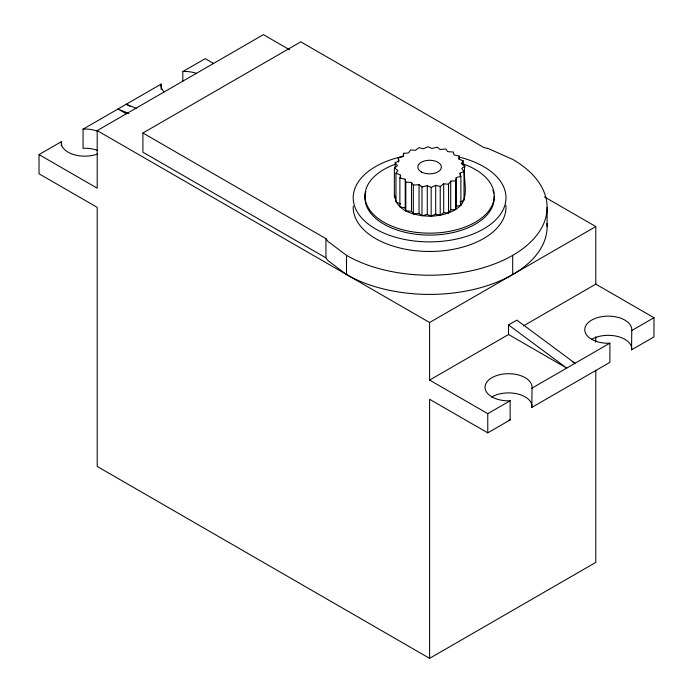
<?xml version="1.0" encoding="UTF-8"?>
<svg xmlns="http://www.w3.org/2000/svg" width="693" height="693" viewBox="0 0 693 693"><rect width="100%" height="100%" fill="white"/><g stroke="black" fill="none" stroke-linecap="round" stroke-linejoin="round"><path stroke-width="1.04" d="M394.698 194.638C395.01 211.763 417.342 216.311 431.159 216.181C441.831 215.636 453.083 213.011 460.88 205.232C469.404 194.205 462.569 178.785 464.821 166.164L461.269 163.548L463.219 160.932L458.61 158.931L459.32 156.116L453.976 154.877L453.395 152.044L447.678 151.646L445.859 149.004L440.15 149.471L437.205 147.193L431.904 148.493L428.031 146.725L423.501 148.778L418.97 147.652L415.514 150.312L410.637 149.905L408.489 152.988L403.586 153.326L402.893 156.627L398.31 157.675L398.31 161.945M523.354 325.953L595.798 284.13L653.967 317.715L653.967 336.902L631.548 349.844L631.765 329.703A23.501 13.574 0 0 0 608.263 316.138A23.501 13.574 0 0 0 584.753 329.703A23.501 13.574 0 0 0 608.263 343.278L609.901 343.148L609.901 362.344L531.808 407.432L532.042 387.041A23.501 13.574 0 0 0 508.134 373.709A23.501 13.574 0 0 0 485.039 387.517A23.501 13.574 0 0 0 508.948 400.849L510.152 400.745L510.152 419.932L487.768 432.856L429.599 399.272L429.599 658.35L595.798 562.395L595.798 370.244M531.808 407.432L532.042 406.237M398.31 157.675L399.125 160.967L395.175 162.673L397.435 165.731L394.378 167.966L397.929 170.582L395.98 173.198L400.589 175.199L399.878 178.014L405.223 179.253L405.803 182.086L411.512 182.484L411.512 211.27L413.34 213.912L419.04 213.444L421.994 215.722L427.286 214.423L431.159 216.181L435.698 214.137L440.228 215.263L443.685 212.604L448.562 213.011L450.71 209.927L455.613 209.589L455.613 180.804L456.297 177.503L460.88 176.446L460.074 173.155L464.024 171.457L461.763 168.399L464.821 166.164M455.613 209.589L456.297 206.289L456.297 177.503M97.392 150.355A23.501 13.574 0 0 0 86.816 148.276L83.065 148.363L83.065 129.175L161.166 84.078L160.958 85.022A23.501 13.574 0 0 0 164.102 91.814M631.548 349.844L631.765 348.9A23.501 13.574 0 0 0 617.255 336.365A23.501 13.574 0 0 0 591.64 339.301M448.562 213.011L448.562 184.225L450.71 181.142L455.613 180.804M411.512 182.484L413.34 185.126L419.04 184.659L421.994 186.937L427.286 185.637L431.159 187.396L435.698 185.352L440.228 186.469L443.685 183.818L448.562 184.225M429.599 658.35L97.202 466.441L97.202 207.363L39.033 173.787L39.033 154.591L61.348 141.71L61.59 144.941A23.501 13.574 0 0 0 97.349 154.054M182.813 81.176L182.813 71.578L205.232 58.636L213.539 63.435M39.033 154.591L97.202 188.175L97.202 130.605L263.401 34.65L289.639 49.801M546.994 223.441A117.515 67.853 0 0 1 477.053 288.626A117.515 67.853 0 0 1 346.5 274.532L327.824 260.481L325.953 257.874L142.905 152.191L142.905 133.004L300.797 41.849L483.844 147.522L488.357 148.605L512.699 159.39A117.515 67.853 0 0 1 512.699 255.345L512.699 274.532M97.202 130.605L429.599 322.514L595.798 226.559L595.798 284.13M429.599 322.514L429.599 380.085L508.541 334.502L508.541 324.913L516.848 320.114L575.025 363.288L572.253 361.694M429.599 380.085L487.768 413.669L510.152 400.745M531.808 388.236L609.901 343.148M631.548 330.656L653.967 317.715M460.074 201.949L464.024 200.242L464.024 171.457M456.297 206.289L460.88 205.232L460.88 176.446M508.948 420.036L510.152 419.932M182.813 71.578L184.459 71.457A23.501 13.574 0 0 1 196.206 73.276M83.065 129.175L86.816 129.08A23.501 13.574 0 0 1 97.392 131.168M405.223 179.253L405.223 208.039L405.803 210.871L411.512 211.27M405.223 208.039L399.878 206.8L399.878 178.014M136.149 108.281L126.291 104.219L129.981 106.35M128.82 113.487L117.975 109.018L126.291 113.808M400.589 203.985L395.98 201.984L395.98 173.198M544.447 196.907L595.798 226.559M508.541 334.502L566.709 368.087L508.541 324.913M142.905 133.004L325.953 238.678L327.824 241.294L346.5 255.345A117.515 67.853 0 0 0 512.699 255.345M395.798 197.8L394.378 196.751L394.378 167.966M460.481 203.595L460.88 205.232M595.798 336.781L595.798 342.177M547.115 207.363L547.115 226.559M487.768 413.669L487.768 432.856M463.219 160.932L463.219 165.194M460.074 173.155L460.074 175.294M459.32 156.116L459.32 159.312M450.71 181.142L450.71 209.927M443.685 183.818L443.685 212.604M440.228 186.469L440.228 215.263M435.698 185.352L435.698 214.137M431.159 187.396L431.159 216.181M427.286 185.637L427.286 214.423M421.994 186.937L421.994 215.722M419.04 184.659L419.04 213.444M413.34 185.126L413.34 213.912M405.803 182.086L405.803 210.871M403.586 153.326L403.586 156.523M400.589 175.199L400.589 177.33M395.175 162.673L395.175 168.001M346.5 255.345L346.5 274.532M325.953 238.678L325.953 257.874M161.166 84.078L161.166 89.406M61.348 141.71L61.348 145.972M459.823 157.268A76.386 44.101 0 0 1 489.31 225.277A76.386 44.101 0 0 1 367.905 223.778A76.386 44.101 0 0 1 402.399 156.557M505.907 205.405A76.386 44.101 0 0 1 430.275 251.464A76.386 44.101 0 0 1 353.239 206.185M491.64 397.046A23.501 13.574 0 0 1 516.441 393.693A23.501 13.574 0 0 1 531.964 405.353M494.17 196.11A64.64 37.318 0 0 1 425.693 235.022A64.64 37.318 0 0 1 365.843 191.632M492.922 190.298A64.64 37.318 0 0 1 493.745 193.2M462.552 163.747A64.64 37.318 0 0 1 479.409 219.629A64.64 37.318 0 0 1 381.176 220.565A64.64 37.318 0 0 1 394.828 164.397M421.665 172.072A11.755 6.783 0 0 0 441.077 168.529A11.755 6.783 0 0 0 426.056 160.594A11.755 6.783 0 0 0 421.665 172.072"/></g></svg>
